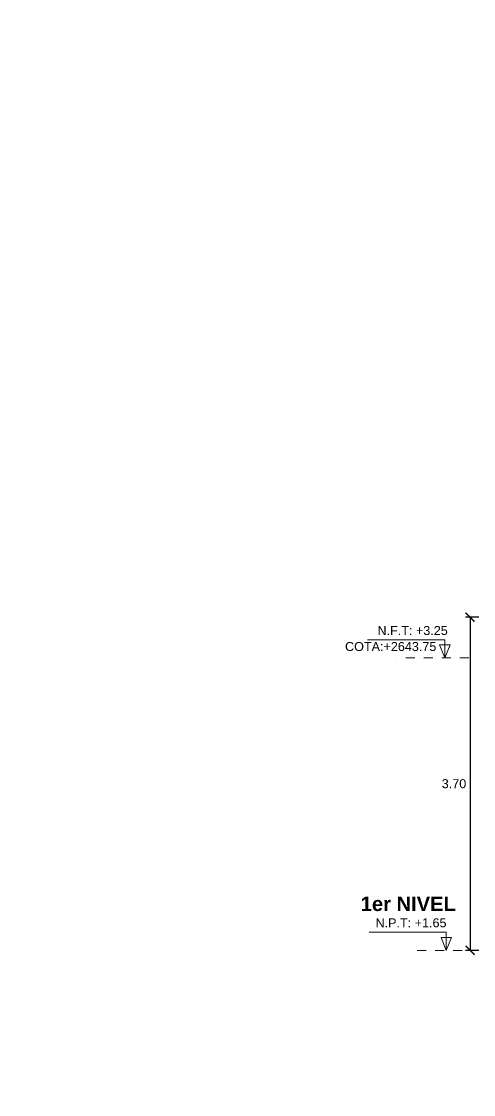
# Model space of a CAD drawing. Header units: millimetres. Extents: x -3570 to 5754, y -12788176 to 1214.
# Drawn here: x 3392.56 to 3397.58, y 1185.33 to 1197.25 of the extents above; entities that cross this region are included whole.
import ezdxf
from ezdxf.enums import TextEntityAlignment as Align

# ---------------------------------------------------------------- set-up
doc = ezdxf.new("R2010")
doc.units = ezdxf.units.MM
doc.linetypes.add('HIDDEN2', pattern=[4.7625, 3.175, -1.5875])
doc.linetypes.add('TRAZOS1', pattern=[0.15, 0.1, -0.05])
for name, color, linetype, lineweight in [('COTAS', 7, 'Continuous', 0), ('LINEAS ELEVACIONES', 252, 'Continuous', 0), ('PROYECCION', 1, 'HIDDEN2', 9), ('TEXTOS-CHICOS-03', 3, 'Continuous', 5), ('TEXTOS-MEDIANOS-04', 4, 'Continuous', 35)]:
    doc.layers.add(name, color=color, linetype=linetype, lineweight=lineweight)
doc.styles.add('A-1', font='swissl.ttf', dxfattribs={"height": 0.07})
doc.styles.add('COTAS', font='arial.ttf')
doc.styles.add('HUECA', font='swissbo.ttf')
doc.dimstyles.new('Escala1_50', dxfattribs={"dimtxt": 0.1, "dimasz": 0.1, "dimexe": 0.05, "dimexo": 0.25, "dimgap": 0.05, "dimtad": 2, "dimtih": 1, "dimtoh": 1, "dimzin": 1, "dimdsep": 46, "dimtxsty": 'COTAS', "dimblk": 'ARCHTICK', "dimcen": 0.04, "dimclrd": 1, "dimclre": 1, "dimclrt": 7, "dimadec": 0, "dimazin": 0, "dimtfac": 1, "dimtmove": 2, "dimatfit": 3, "dimfxl": 1, "dimtolj": 1, "dimtzin": 4, "dimarcsym": 0})

# ---------------------------------------------------------------- blocks, each defined once
blk = doc.blocks.new('_ArchTick')
at = {"color": 0, "linetype": 'Continuous', "const_width": 0.15}
blk.add_lwpolyline([(-0.5, -0.5), (0.5, 0.5)], dxfattribs=at)
blk = doc.blocks.new('*D425')
at = {"layer": 'COTAS', "color": 1, "lineweight": -2, "transparency": 16777216}
for p, q in [((3398.269, 1190.632), (3397.489, 1190.632)), ((3397.539, 1190.632), (3397.539, 1186.931)), ((3397.874, 1186.931), (3397.489, 1186.931))]:
    blk.add_line(p, q, dxfattribs=at)
at = {"layer": 'Defpoints', "color": 0, "lineweight": 30, "transparency": 16777216}
for p in [(3398.519, 1190.632), (3397.539, 1186.931), (3398.124, 1186.931, -24926854.247)]:
    blk.add_point(p, dxfattribs=at)
at = {"layer": 'COTAS', "color": 1, "lineweight": -2, "transparency": 16777216, "xscale": 0.1, "yscale": 0.1, "zscale": 0.1}
for p, rotation in [((3397.539, 1190.632), 90), ((3397.539, 1186.931), 270)]:
    blk.add_blockref('_ArchTick', p, dxfattribs=dict(at, rotation=rotation))
at = {"layer": 'COTAS', "color": 7, "transparency": 16777216, "insert": (3397.36, 1188.782), "char_height": 0.1, "attachment_point": 5, "style": 'COTAS'}
blk.add_mtext('\\A1;3.70', dxfattribs=at)

msp = doc.modelspace()

# ---------------------------------------------------------------- linework, layer by layer
at = {"layer": 'LINEAS ELEVACIONES', "elevation": -99722248.433}
for points in [[(3396.401, 1190.382), (3397.259, 1190.382), (3397.259, 1190.181), (3397.201, 1190.323), (3397.317, 1190.323), (3397.259, 1190.181)], [(3396.417, 1187.132), (3397.275, 1187.132), (3397.275, 1186.931), (3397.217, 1187.073), (3397.333, 1187.073), (3397.275, 1186.931)]]:
    msp.add_lwpolyline(points, dxfattribs=at)
at = {"layer": 'PROYECCION', "linetype": 'TRAZOS1'}
for p, q in [((3397.525, 1190.181, -99722248.433), (3396.725, 1190.181, -99722248.433)), ((3399.051, 1186.931, -99722248.433), (3396.862, 1186.931, -99722248.433))]:
    msp.add_line(p, q, dxfattribs=at)

# ---------------------------------------------------------------- texts
at = {"layer": 'TEXTOS-CHICOS-03', "style": 'A-1'}
for s, p in [('N.F.T: +3.25', (3396.511, 1190.484, -99722248.433)), ('COTA:+2643.75', (3396.151, 1190.306, -99722248.433)), ('N.P.T: +1.65', (3396.489, 1187.237, -99722248.433))]:
    msp.add_text(s, height=0.1, dxfattribs=at).set_placement(p, align=Align.MIDDLE_LEFT)
at = {"layer": 'TEXTOS-MEDIANOS-04', "style": 'HUECA'}
msp.add_text('1er NIVEL', height=0.16, dxfattribs=at).set_placement((3396.325, 1187.368, -99722248.433))

# ---------------------------------------------------------------- dimensions: what is measured, and where the dimension line sits
at = {"layer": 'COTAS', "color": 9, "true_color": 0xc7c8ca}
dim = msp.add_linear_dim(base=(3397.539, 1186.931, -99722248.433), p1=(3398.519, 1190.632, -99722248.433), p2=(3398.124, 1186.931, -124649102.68), angle=90, dimstyle='Escala1_50', dxfattribs=at)
dim.commit()
dim.dimension.update_dxf_attribs({"geometry": '*D425', "text_midpoint": (3397.36, 1188.782, -99722248.433)})

doc.saveas('drawing.dxf')
